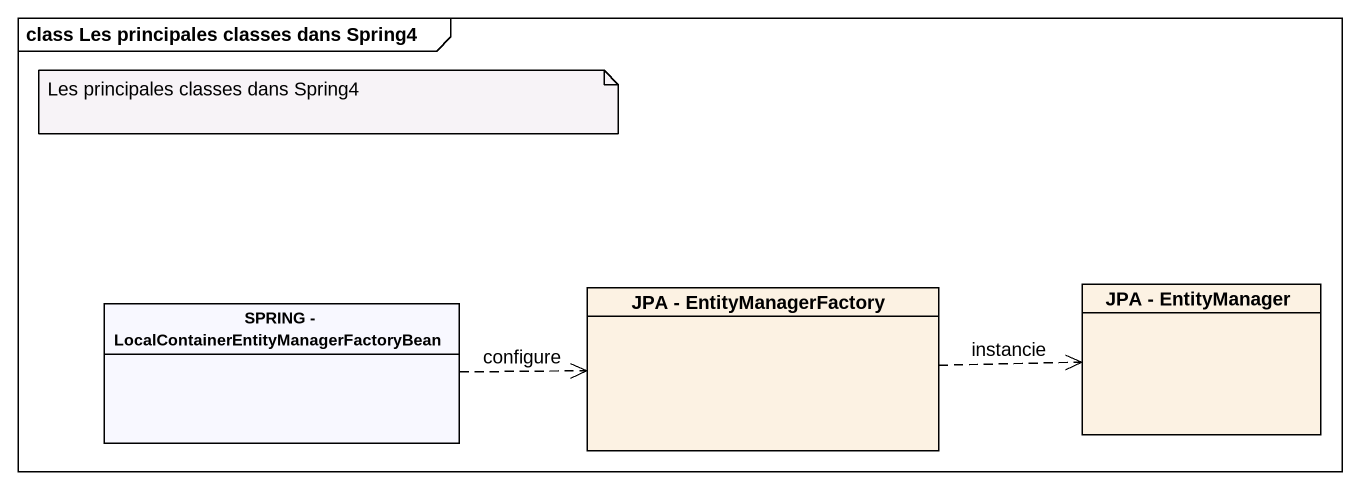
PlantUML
@startuml
mainframe class Les principales classes dans Spring4
hide circle
hide empty members
class "SPRING - LocalContainerEntityManagerFactoryBean" as SPRING_LocalContainerEntityM #F8F8FF
class "JPA - EntityManagerFactory" as JPA_EntityManagerFactory
class "JPA - EntityManager" as JPA_EntityManager
SPRING_LocalContainerEntityM .right.> JPA_EntityManagerFactory : configure
JPA_EntityManagerFactory .right.> JPA_EntityManager : instancie
note as N1
  Les principales classes dans Spring4
end note
@enduml
